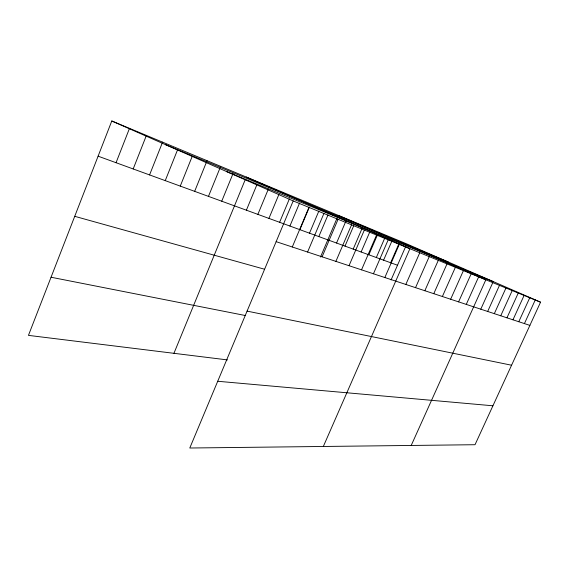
<?xml version="1.0" encoding="UTF-8"?>
<svg xmlns="http://www.w3.org/2000/svg" width="569" height="569" viewBox="0 0 569 569"><rect width="100%" height="100%" fill="white"/><g stroke="black" fill="none" stroke-linecap="round" stroke-linejoin="round"><path stroke-width="0.85" d="M111.787 120.984L293.191 200.928L189.783 448.016L475.023 444.716L540.55 302.182L406.807 243.945L111.787 120.984L28.45 335.376L227.479 359.914M116.048 162.713L129.497 128.366M133.189 168.957L146.411 135.415M149.569 174.925L162.578 142.15M165.245 180.636L177.713 149.419M180.259 186.106L192.187 156.418M194.655 191.348L207.045 160.686M208.467 196.376L220.665 166.361M221.732 201.213L233.077 173.445M173.943 353.313L245.324 179.448M246.391 210.196L257.046 184.363M257.864 214.378L268.34 189.1M268.931 218.404L278.924 194.399M279.607 222.294L289.415 198.816M289.913 226.049L299.593 202.991M292.288 246.989L308.96 207.386M299.877 229.677L309.372 207.123M309.5 233.183L318.832 211.12M307.58 252.039L323.903 213.503M318.811 236.576L328.014 214.883M320.511 257.039L337.211 217.82M322.097 256.825L338.078 219.307M336.549 243.041L345.81 221.355M335.895 261.377L351.55 224.819M344.999 246.121L353.804 225.573M353.193 249.101L362.183 228.19M349.017 265.709L364.359 230.061M361.137 251.996L369.672 232.202M361.528 269.834L376.557 235.054M368.84 254.805L377.574 234.613M376.322 257.529L384.601 238.439M373.449 273.774L388.193 239.819M383.584 260.175L392.062 240.673M390.64 262.743L399.018 243.532M384.843 277.53L399.303 244.364M391.081 279.92L405.775 246.306M323.334 446.473L409.915 248.71L246.306 177.044M405.839 284.457L419.773 252.743M415.534 287.658L429.225 256.612M424.844 290.731L438.301 260.325M433.784 293.682L447.006 263.895M442.376 296.513L455.378 267.323M450.641 299.244L463.429 270.616M458.6 301.869L471.182 273.789M466.267 304.401L478.65 276.847M411.209 445.456L485.841 279.792L338.249 215.367M480.784 309.195L492.782 282.629M487.669 311.463L499.482 285.375M494.319 313.654L505.955 288.021M500.741 315.774L512.207 290.581M506.951 317.829L518.245 293.056M512.961 319.814L524.099 295.446M518.786 321.727L529.753 297.765M524.419 323.59L535.237 300.012M217.721 381.266L492.918 405.789M51.046 277.238L245.175 315.489M247.081 311.115L511.567 365.22M74.731 216.32L264.535 269.229M276.143 241.661L529.881 325.39M98.103 156.176L397.496 265.239M293.191 200.928L540.55 302.182M226.825 171.682L493.586 281.733M165.487 144.647L448.201 261.968"/></g></svg>
